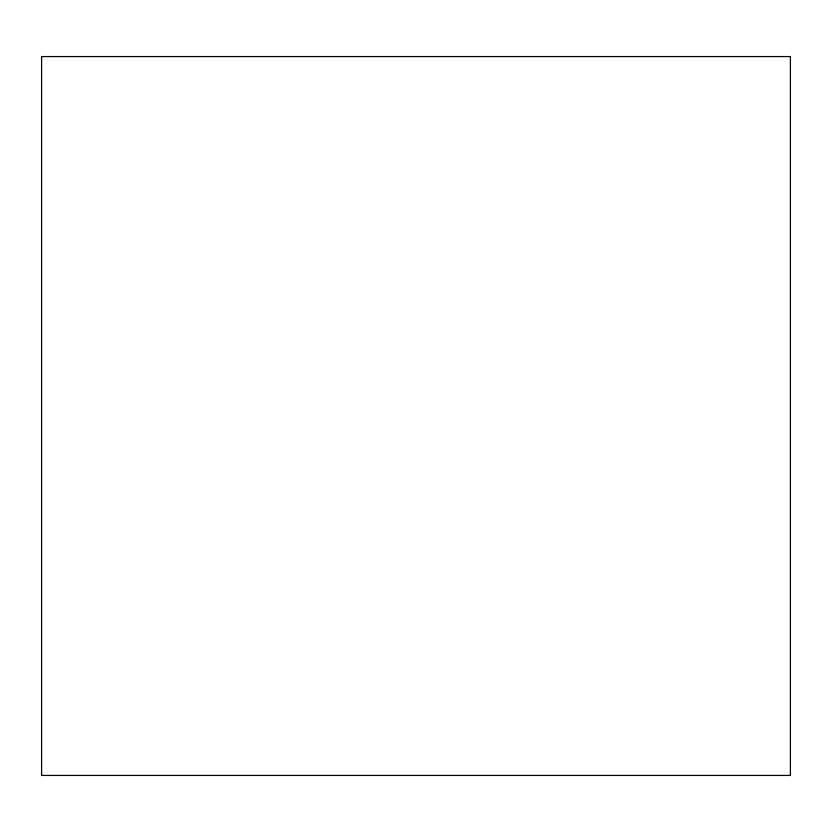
<?xml version="1.0" encoding="UTF-8"?>
<svg xmlns="http://www.w3.org/2000/svg" width="832" height="832" viewBox="0 0 832 832"><rect width="100%" height="100%" fill="white"/><g stroke="black" fill="none" stroke-linecap="round" stroke-linejoin="round"><path stroke-width="1.25" d="M790.4 56.576L41.6 56.576L41.6 775.424L790.4 775.424L790.4 56.576"/></g></svg>
